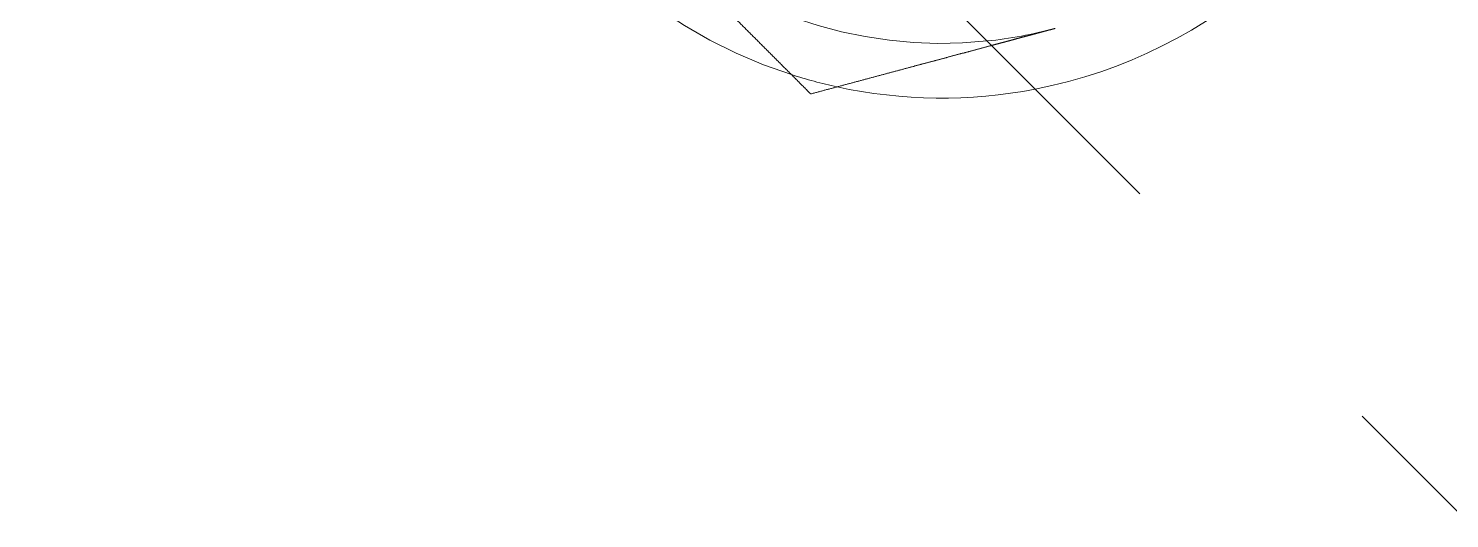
# Model space of a CAD drawing. Header units: millimetres. Extents: x -46397 to 283259, y -8690 to 23983.
# Drawn here: x 188840.4 to 188896.9, y -2154.4 to -2135 of the extents above; entities that cross this region are included whole.
import ezdxf

# ---------------------------------------------------------------- set-up
doc = ezdxf.new("R2010")
doc.units = ezdxf.units.MM
doc.linetypes.add('CENTER', pattern=[2, 1.25, -0.25, 0.25, -0.25])
doc.layers.add('mDƯỜNG TÂM', color=8, linetype='CENTER', lineweight=0)

# ---------------------------------------------------------------- blocks, each defined once
blk = doc.blocks.new('hhg')
at = {"layer": 'mDƯỜNG TÂM', "color": 8, "ltscale": 50}
blk.add_line((722.979, -662.55), (780.082, -719.653), dxfattribs=at)
for radius, start, end in [(19.601, 280.9442, 45), (19.601, 197.7479, 252.2521), (17.425, 225, 275.9557), (17.425, 275.9557, 285), (19.601, 252.2521, 257.7479), (19.601, 257.7479, 280.9442)]:
    blk.add_arc((759.292, -683.34), radius, start, end, dxfattribs=at)
for points, weights in [([(746.97, -695.661), (750.272, -698.963), (754.084, -702.775)], [1.45403500584, 1.45403500584, 1.34963998936]), ([(761.277, -700.848), (762.546, -700.508), (763.802, -700.171)], [1.44594464921, 1.45403500584, 1.45403500584]), ([(754.084, -702.775), (757.919, -701.748), (761.277, -700.848)], [1.34963998936, 1.42497312506, 1.44594464921])]:
    blk.add_rational_spline(points, weights, degree=2, dxfattribs=at)

msp = doc.modelspace()

# ---------------------------------------------------------------- block references
msp.add_blockref('hhg', (188117.395, -1434.796, -1.499))

doc.saveas('drawing.dxf')
